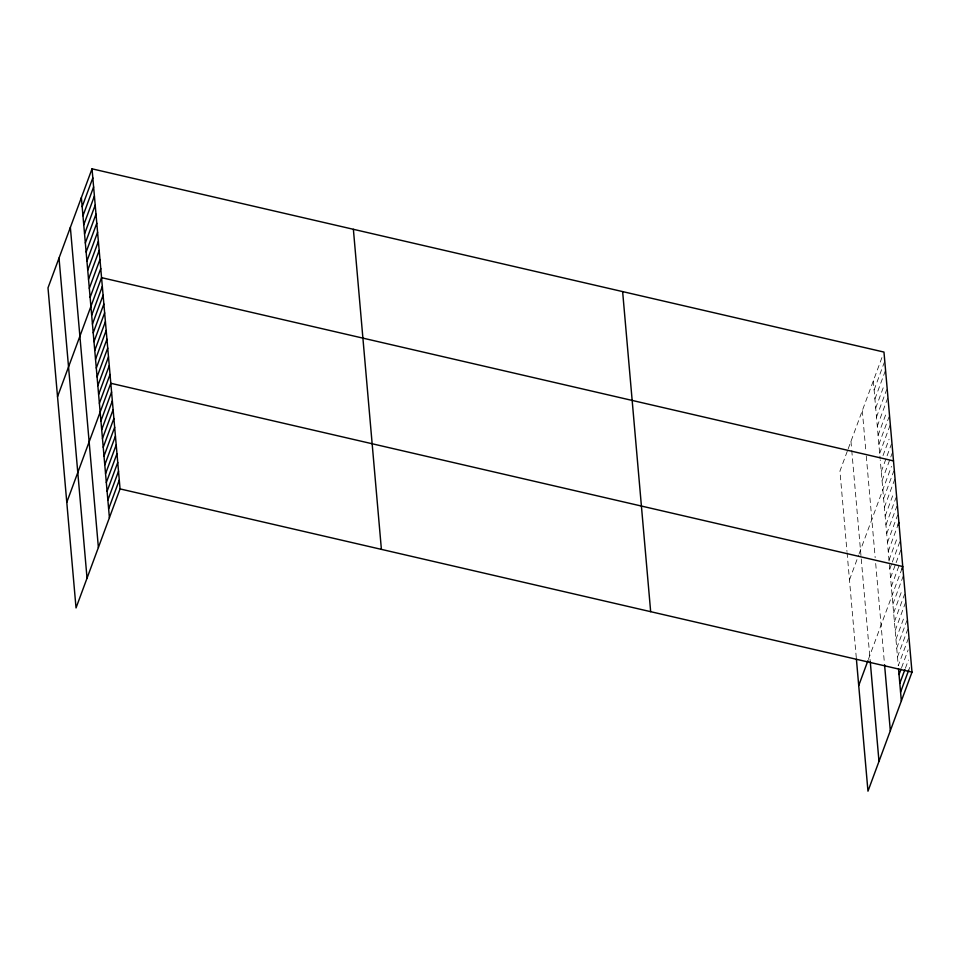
<?xml version="1.0" encoding="UTF-8"?>
<svg xmlns="http://www.w3.org/2000/svg" width="960" height="960" viewBox="0 0 960 960"><rect width="100%" height="100%" fill="white"/><g stroke="black" fill="none" stroke-linecap="round" stroke-linejoin="round"><path stroke-width="0.72" stroke-dasharray="4.8 3.6" d="M847.284 451.248L839.94 471.096L846.972 551.424M848.208 448.764L881.94 357.552M874.116 389.94L884.256 362.508M874.908 399.012L885.564 370.212M875.7 408.072L884.328 384.756M876.492 417.144L886.644 389.712M877.284 426.216L887.94 397.416M878.088 435.288L886.704 411.972M878.88 444.348L889.02 416.928M879.672 453.42L890.328 424.62M883.008 455.628L889.092 439.176M881.256 471.564L891.408 444.132M882.048 480.624L892.704 451.824M849.468 579.924L858.648 555.108M859.104 553.872L891.468 466.38M883.62 498.504L893.76 471.072M884.388 507.3L895.044 478.5M885.156 516.108L893.784 492.792M885.936 524.904L896.076 497.472M886.704 533.712L896.844 506.28M887.472 542.508L897.624 515.076M888.24 551.316L897.888 525.252M889.008 560.112L897.636 536.796M889.788 568.92L891.816 563.436M892.32 562.056L899.928 541.488M890.556 577.716L895.632 564M896.136 562.632L901.212 548.916M891.324 586.524L899.952 563.208M868.356 659.496L901.74 569.268M892.872 604.128L903.516 575.328M893.64 612.924L902.268 589.608M894.408 621.732L904.56 594.3M895.176 630.528L905.832 601.728M895.956 639.336L904.572 616.02M896.724 648.132L906.864 620.712M897.492 656.94L907.644 629.508M908.412 638.316L898.26 665.736L880.236 459.9M901.572 667.68L908.16 649.86M905.388 668.256L908.424 660.036M908.688 670.2L909.708 667.464M873.324 380.868L880.128 458.604M862.308 410.64L865.932 452.1M866.28 455.988L875.172 557.616M875.688 563.484L884.424 663.24M850.956 441.324L851.64 449.088M851.748 450.384L861.132 557.484M861.252 558.948L870.252 661.644M847.092 552.72L856.284 657.672"/><path stroke-width="1.44" d="M92.028 168.828L48 287.856L76.032 607.932L120.06 488.904L92.028 168.828L883.968 352.068L912 672.144L867.972 791.172L856.404 659.136M82.164 206.7L92.82 177.9M82.968 215.76L93.612 186.96M83.76 224.832L94.416 196.032M84.552 233.904L95.208 205.104M85.344 242.976L96 214.176M86.136 252.036L96.792 223.236M86.928 261.108L97.584 232.308M87.732 270.18L98.376 241.38M88.524 279.252L99.18 250.452M89.316 288.312L99.972 259.512M90.108 297.384L100.764 268.584M57.528 396.684L101.556 277.656L893.496 460.896M91.68 315.252L102.324 286.452M92.448 324.06L103.104 295.26M93.216 332.856L103.872 304.056M93.984 341.664L104.64 312.864M94.764 350.46L105.408 321.66M95.532 359.268L106.188 330.468M96.3 368.064L106.956 339.264M97.068 376.872L107.724 348.072M97.836 385.68L108.492 356.868M98.616 394.476L109.26 365.676M99.384 403.284L110.04 374.472M66.78 502.308L110.808 383.28L902.748 566.52L901.74 569.268M100.92 420.888L111.576 392.076M101.7 429.684L112.344 400.884M102.468 438.492L113.124 409.692M103.236 447.288L113.892 418.488M104.004 456.096L114.66 427.296M104.784 464.892L115.428 436.092M105.552 473.7L116.208 444.9M106.32 482.496L116.976 453.696M107.088 491.304L117.744 462.504M107.856 500.1L118.512 471.3M108.636 508.908L119.28 480.108M897.888 525.252L898.896 522.516M858.72 685.548L867.9 660.732M899.028 674.544L901.068 669.06M899.808 683.34L904.872 669.636M900.576 692.148L908.688 670.2M120.06 488.904L912 672.144M898.524 668.676L901.344 700.944M884.556 664.704L890.328 730.728M870.252 661.644L878.988 761.4M622.632 291.6L650.664 611.676M353.376 229.296L381.396 549.372M81.372 197.628L109.404 517.704M70.356 227.4L98.388 547.476M59.016 258.072L87.036 578.16"/></g></svg>
